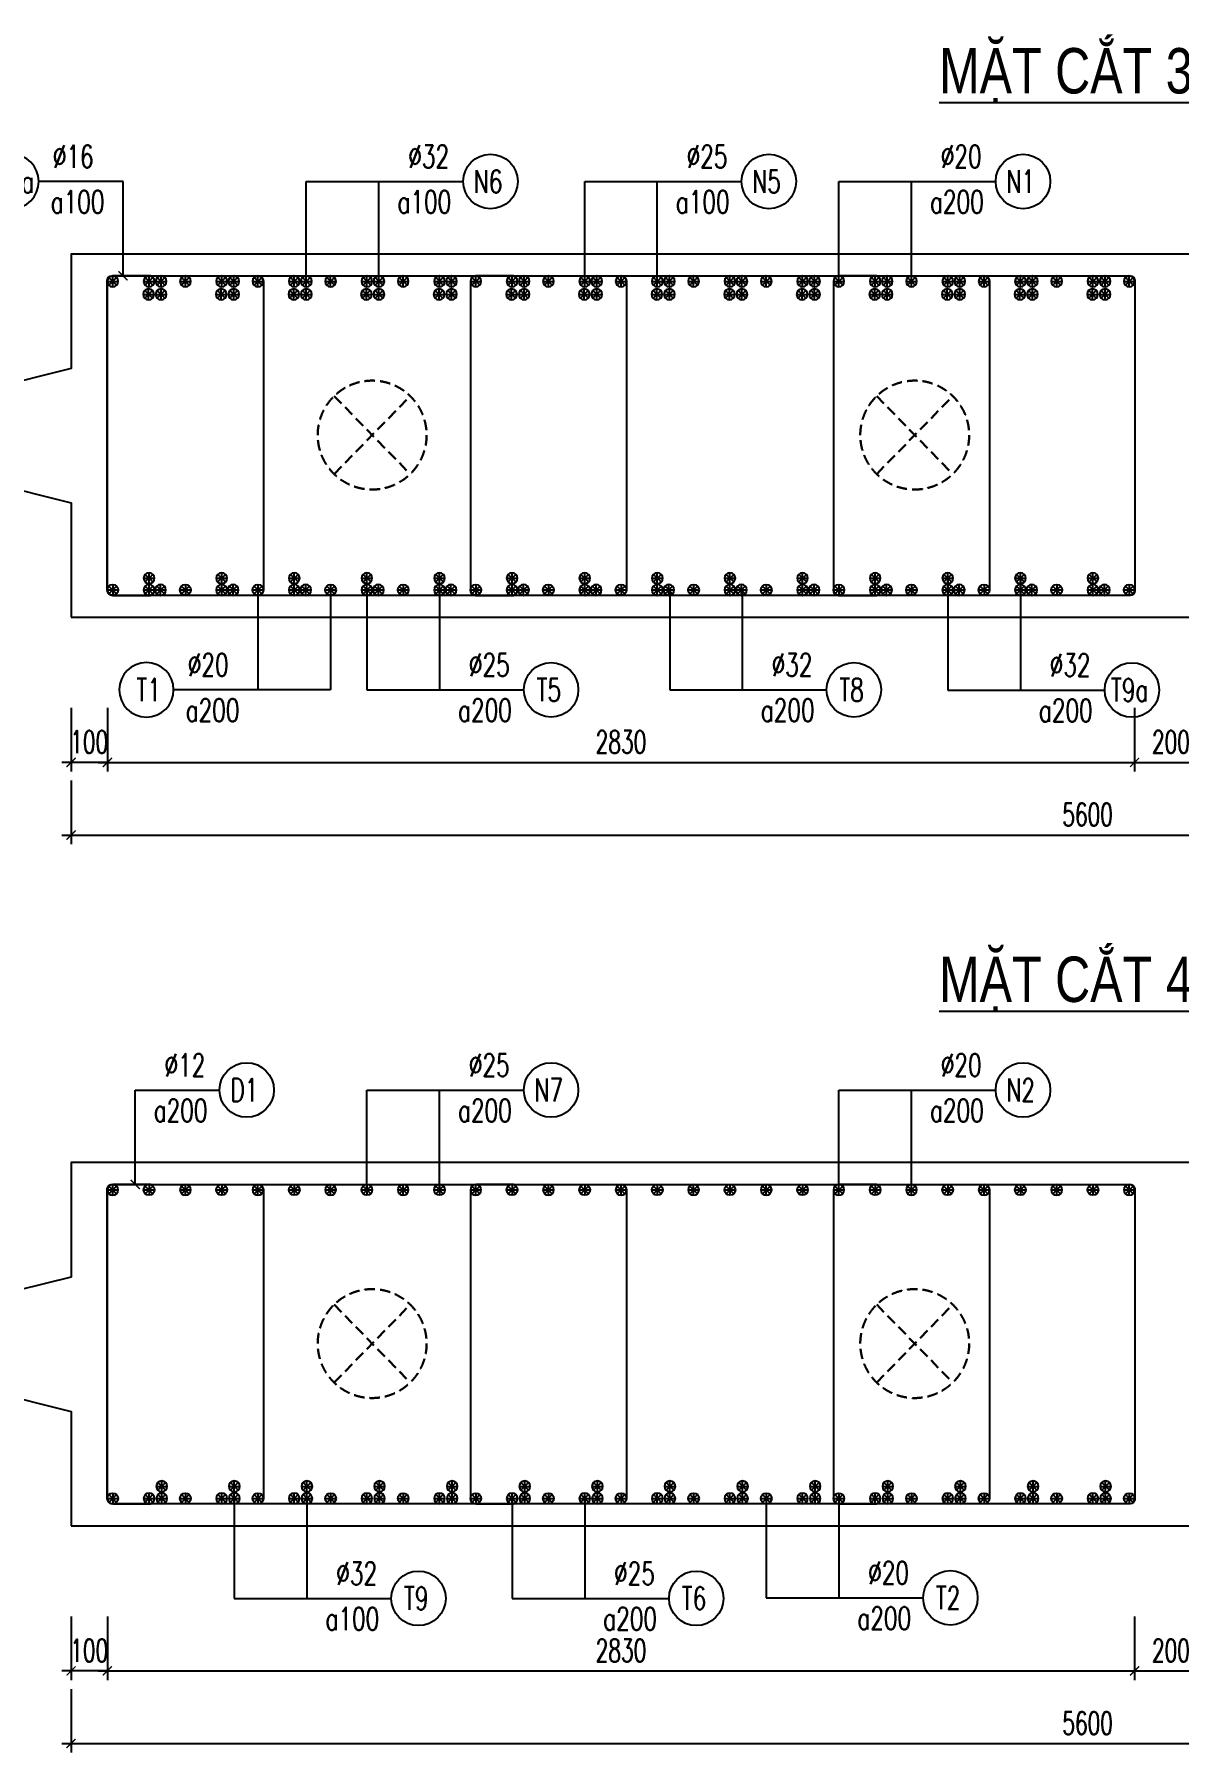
# Model space of a CAD drawing. Header units: millimetres. Extents: x -143483 to 1166745, y -1448440 to -1202244.
# Drawn here: x 174980 to 187587, y -1427283 to -1408352 of the extents above; entities that cross this region are included whole.
import ezdxf
from ezdxf.enums import TextEntityAlignment as Align

# ---------------------------------------------------------------- set-up
doc = ezdxf.new("R2010")
doc.units = ezdxf.units.MM
doc.header["$LTSCALE"] = 30
doc.header["$PDMODE"] = 3
doc.linetypes.add('DASHED', pattern=[19.05, 12.7, -6.35])
doc.layers.get('0').update_dxf_attribs({"lineweight": 9})
doc.layers.get('Defpoints').update_dxf_attribs({"lineweight": 9})
for name, color, linetype in [('ccu11-Cotthep', 9, 'Continuous'), ('ccu11-Dim', 8, 'Continuous'), ('ccu11-Text', 31, 'Continuous'), ('ccu11-Thay', 7, 'Continuous'), ('ccu11-Thep', 4, 'Continuous'), ('ccu11-Thep doc', 4, 'Continuous'), ('ccu11-Thepdai', 6, 'Continuous')]:
    doc.layers.add(name, color=color, linetype=linetype)
doc.layers.add('ccu11-Khuat', color=9, linetype='DASHED', lineweight=30)
doc.layers.add('Vicom_thep doc', color=1, linetype='Continuous', lineweight=35)
doc.styles.add('ccu11-dim', font='vnsimli.shx', dxfattribs={"width": 0.65, "bigfont": 'bigfont.shx'})
doc.styles.add('ccu11-VnAvH-B', font='VHAVANB.TTF')
doc.styles.add('ccu11-vnsimple', font='vnsimple.shx', dxfattribs={"bigfont": 'bigfont.shx'})
doc.styles.add('ccu11_simli', font='vnsimli.shx', dxfattribs={"width": 0.8})
doc.dimstyles.new('ccu11-100', dxfattribs={"dimscale": 100, "dimtxt": 2.5, "dimasz": 1, "dimexe": 1, "dimexo": 2, "dimgap": 1, "dimtad": 1, "dimdec": 0, "dimdsep": 46, "dimtxsty": 'ccu11-dim', "dimblk": 'ARCHTICK', "dimcen": -1, "dimdle": 1, "dimclrd": 256, "dimclre": 256, "dimclrt": 3, "dimadec": 0, "dimazin": 2, "dimtfac": 0.1, "dimtdec": 0, "dimtmove": 0, "dimatfit": 1, "dimldrblk": 'ARCHTICK', "dimfxl": 0, "dimtvp": 0.833333, "dimtolj": 1, "dimtzin": 12, "dimarcsym": 0})
doc.dimstyles.new('ccu11-100x4', dxfattribs={"dimscale": 100, "dimtxt": 2.5, "dimasz": 1, "dimexe": 1, "dimexo": 2, "dimgap": 1, "dimtad": 1, "dimdec": 0, "dimlfac": 0.25, "dimdsep": 46, "dimtxsty": 'ccu11-dim', "dimblk": 'ARCHTICK', "dimcen": -1, "dimdle": 1, "dimclrd": 256, "dimclre": 256, "dimclrt": 3, "dimadec": 0, "dimazin": 2, "dimtfac": 0.1, "dimtdec": 0, "dimtmove": 0, "dimatfit": 1, "dimldrblk": 'ARCHTICK', "dimfxl": 0, "dimtvp": 0.833333, "dimtolj": 1, "dimtzin": 12, "dimarcsym": 0})

# ---------------------------------------------------------------- blocks, each defined once
blk = doc.blocks.new('MCT')
at = {"ltscale": 0.005}
for p, q in [((-0.49, 0), (0.49, 0)), ((0.35, -0.35), (-0.35, 0.35)), ((-0.35, -0.35), (0.35, 0.35)), ((0, -0.49), (0, 0.49))]:
    blk.add_line(p, q, dxfattribs=at)
blk.add_circle((0, 0), 0.492, dxfattribs=at)
blk = doc.blocks.new('*U3744')
at = {"layer": 'ccu11-Thep doc', "xscale": -121.9200000001001, "yscale": 121.9200000001001, "zscale": 121.92, "rotation": 270}
blk.add_blockref('MCT', (0, 0), dxfattribs=at)
blk = doc.blocks.new('*U3745')
at = {"layer": 'ccu11-Thep doc', "color": 0, "linetype": 'ByBlock', "lineweight": -2, "transparency": 16777216}
for p in [(0, 0), (800, 0), (1600, 0), (2400, 0), (3200, 0), (4000, 0), (4800, 0), (5600, 0), (6400, 0), (7200, 0), (8000, 0), (8800, 0), (9600, 0), (10400, 0), (11200, 0)]:
    blk.add_blockref('*U3744', p, dxfattribs=at)
blk = doc.blocks.new('*U3746')
at = {"layer": 'ccu11-Thep doc', "xscale": -121.9200000001001, "yscale": 121.9200000001001, "zscale": 121.92, "rotation": 270}
blk.add_blockref('MCT', (0, 0), dxfattribs=at)
blk = doc.blocks.new('*U3747')
at = {"layer": 'ccu11-Thep doc', "color": 0, "linetype": 'ByBlock', "lineweight": -2, "transparency": 16777216}
for p in [(0, 0), (800, 0), (1600, 0), (2400, 0), (3200, 0), (4000, 0), (4800, 0), (5600, 0), (6400, 0), (7200, 0), (8000, 0), (8800, 0), (9600, 0), (10400, 0), (11200, 0)]:
    blk.add_blockref('*U3746', p, dxfattribs=at)
blk = doc.blocks.new('_ARCHTICK')
at = {"color": 0, "linetype": 'ByBlock', "const_width": 0.15}
blk.add_lwpolyline([(-0.5, -0.5), (0.5, 0.5)], dxfattribs=at)
blk = doc.blocks.new('*D3861')
at = {"layer": 'ccu11-Dim', "linetype": 'ByBlock', "lineweight": -2, "ltscale": 30, "transparency": 16777216}
for p, q in [((175384, -1416573), (175384, -1417273)), ((197784, -1416573), (197784, -1417273)), ((175284, -1417173), (197884, -1417173))]:
    blk.add_line(p, q, dxfattribs=at)
at = {"layer": 'Defpoints', "color": 0, "linetype": 'ByBlock', "ltscale": 30, "transparency": 16777216}
for p in [(175384, -1416373), (197784, -1416373), (197784, -1417173)]:
    blk.add_point(p, dxfattribs=at)
at = {"layer": 'ccu11-Dim', "linetype": 'ByBlock', "lineweight": -2, "ltscale": 30, "transparency": 16777216, "xscale": 100, "yscale": 100, "zscale": 100, "rotation": 180}
blk.add_blockref('_ARCHTICK', (175384, -1417173), dxfattribs=at)
at = {"layer": 'ccu11-Dim', "linetype": 'ByBlock', "lineweight": -2, "ltscale": 30, "transparency": 16777216, "xscale": 100, "yscale": 100, "zscale": 100}
blk.add_blockref('_ARCHTICK', (197784, -1417173), dxfattribs=at)
at = {"layer": 'ccu11-Dim', "color": 3, "linetype": 'ByBlock', "ltscale": 30, "transparency": 16777216, "insert": (186584, -1416948), "char_height": 250, "attachment_point": 5, "style": 'ccu11-dim'}
blk.add_mtext('\\A1;5600', dxfattribs=at)
blk = doc.blocks.new('*D3863')
at = {"layer": 'ccu11-Dim', "linetype": 'ByBlock', "lineweight": -2, "ltscale": 30, "transparency": 16777216}
for p, q in [((187102, -1415773), (187102, -1416473)), ((187902, -1415773), (187902, -1416473)), ((187002, -1416373), (188002, -1416373))]:
    blk.add_line(p, q, dxfattribs=at)
at = {"layer": 'Defpoints', "color": 0, "linetype": 'ByBlock', "ltscale": 30, "transparency": 16777216}
for p in [(187102, -1415573), (187902, -1415573), (187902, -1416373)]:
    blk.add_point(p, dxfattribs=at)
at = {"layer": 'ccu11-Dim', "linetype": 'ByBlock', "lineweight": -2, "ltscale": 30, "transparency": 16777216, "xscale": 100, "yscale": 100, "zscale": 100, "rotation": 180}
blk.add_blockref('_ARCHTICK', (187102, -1416373), dxfattribs=at)
at = {"layer": 'ccu11-Dim', "linetype": 'ByBlock', "lineweight": -2, "ltscale": 30, "transparency": 16777216, "xscale": 100, "yscale": 100, "zscale": 100}
blk.add_blockref('_ARCHTICK', (187902, -1416373), dxfattribs=at)
at = {"layer": 'ccu11-Dim', "color": 3, "linetype": 'ByBlock', "ltscale": 30, "transparency": 16777216, "insert": (187502, -1416148), "char_height": 250, "attachment_point": 5, "style": 'ccu11-dim'}
blk.add_mtext('\\A1;200', dxfattribs=at)
blk = doc.blocks.new('*D3865')
at = {"layer": 'ccu11-Dim', "linetype": 'ByBlock', "lineweight": -2, "ltscale": 30, "transparency": 16777216}
for p, q in [((175784, -1415773), (175784, -1416473)), ((187102, -1415773), (187102, -1416473)), ((175684, -1416373), (187202, -1416373))]:
    blk.add_line(p, q, dxfattribs=at)
at = {"layer": 'Defpoints', "color": 0, "linetype": 'ByBlock', "ltscale": 30, "transparency": 16777216}
for p in [(175784, -1415573), (187102, -1415573), (187102, -1416373)]:
    blk.add_point(p, dxfattribs=at)
at = {"layer": 'ccu11-Dim', "linetype": 'ByBlock', "lineweight": -2, "ltscale": 30, "transparency": 16777216, "xscale": 100, "yscale": 100, "zscale": 100, "rotation": 180}
blk.add_blockref('_ARCHTICK', (175784, -1416373), dxfattribs=at)
at = {"layer": 'ccu11-Dim', "linetype": 'ByBlock', "lineweight": -2, "ltscale": 30, "transparency": 16777216, "xscale": 100, "yscale": 100, "zscale": 100}
blk.add_blockref('_ARCHTICK', (187102, -1416373), dxfattribs=at)
at = {"layer": 'ccu11-Dim', "color": 3, "linetype": 'ByBlock', "ltscale": 30, "transparency": 16777216, "insert": (181443, -1416148), "char_height": 250, "attachment_point": 5, "style": 'ccu11-dim'}
blk.add_mtext('\\A1;2830', dxfattribs=at)
blk = doc.blocks.new('*D3866')
at = {"layer": 'ccu11-Dim', "linetype": 'ByBlock', "lineweight": -2, "ltscale": 30, "transparency": 16777216}
for p, q in [((175384, -1415773), (175384, -1416473)), ((175784, -1415773), (175784, -1416473)), ((175384, -1416373), (175284, -1416373)), ((175784, -1416373), (175384, -1416373)), ((175784, -1416373), (175884, -1416373))]:
    blk.add_line(p, q, dxfattribs=at)
at = {"layer": 'Defpoints', "color": 0, "linetype": 'ByBlock', "ltscale": 30, "transparency": 16777216}
for p in [(175384, -1415573), (175784, -1415573), (175384, -1416373)]:
    blk.add_point(p, dxfattribs=at)
at = {"layer": 'ccu11-Dim', "linetype": 'ByBlock', "lineweight": -2, "ltscale": 30, "transparency": 16777216, "xscale": 100, "yscale": 100, "zscale": 100}
blk.add_blockref('_ARCHTICK', (175384, -1416373), dxfattribs=at)
at = {"layer": 'ccu11-Dim', "linetype": 'ByBlock', "lineweight": -2, "ltscale": 30, "transparency": 16777216, "xscale": 100, "yscale": 100, "zscale": 100, "rotation": 180}
blk.add_blockref('_ARCHTICK', (175784, -1416373), dxfattribs=at)
at = {"layer": 'ccu11-Dim', "color": 3, "linetype": 'ByBlock', "ltscale": 30, "transparency": 16777216, "insert": (175584, -1416148), "char_height": 250, "attachment_point": 5, "style": 'ccu11-dim'}
blk.add_mtext('\\A1;100', dxfattribs=at)
blk = doc.blocks.new('SHD')
at = {"layer": 'ccu11-Cotthep'}
blk.add_circle((300, 0), 300, dxfattribs=at)
at = {"layer": 'ccu11-Cotthep', "color": 31, "style": 'ccu11_simli', "width": 0.8}
blk.add_attdef('DK', text='', height=250, dxfattribs=at).set_placement((-101, 65), align=Align.BOTTOM_RIGHT)
blk.add_attdef('KH', text='', height=250, dxfattribs=at).set_placement((300, 0), align=Align.MIDDLE)
blk.add_attdef('KC', text='', height=250, dxfattribs=at).set_placement((-101, -142), align=Align.TOP_RIGHT)
blk = doc.blocks.new('ccu11_block_thep')
at = {"layer": 'ccu11-Thep', "color": 3}
for p, q in [((-0.4, 0), (0.4, 0)), ((-0.28, 0.28), (0.28, -0.28)), ((0.28, 0.28), (-0.28, -0.28)), ((0, 0.4), (0, -0.4))]:
    blk.add_line(p, q, dxfattribs=at)
at = {"layer": 'ccu11-Thep', "color": 1, "const_width": 0.0667}
blk.add_lwpolyline([(-0.4, 0, 1), (0.4, 0, 1), (-0.4, 0, 1)], format="xyb", dxfattribs=at)
at = {"layer": 'ccu11-Thep', "color": 1}
blk.add_circle((0, 0), 0.4, dxfattribs=at)
blk = doc.blocks.new('*U3742')
at = {"layer": 'Vicom_thep doc', "xscale": -150, "yscale": 150, "zscale": 150, "rotation": 180}
blk.add_blockref('ccu11_block_thep', (0, 0), dxfattribs=at)
blk = doc.blocks.new('*U3743')
at = {"layer": 'ccu11-Thep doc', "color": 0, "linetype": 'ByBlock', "lineweight": -2, "transparency": 16777216}
for p in [(0, 0), (800, 0), (1600, 0), (2400, 0), (3200, 0), (4000, 0), (4800, 0), (5600, 0), (6400, 0), (7200, 0), (8000, 0), (8800, 0), (9600, 0), (10400, 0)]:
    blk.add_blockref('*U3742', p, dxfattribs=at)
blk = doc.blocks.new('*U3754')
at = {"layer": 'Vicom_thep doc', "xscale": -150, "yscale": 150, "zscale": 150, "rotation": 180}
blk.add_blockref('ccu11_block_thep', (0, 0), dxfattribs=at)
blk = doc.blocks.new('*U3755')
at = {"layer": 'ccu11-Thep doc', "color": 0, "linetype": 'ByBlock', "lineweight": -2, "transparency": 16777216}
for p in [(0, 0), (800, 0), (1600, 0), (2400, 0), (3200, 0), (4000, 0), (4800, 0), (5600, 0), (6400, 0), (7200, 0), (8000, 0), (8800, 0), (9600, 0), (10400, 0)]:
    blk.add_blockref('*U3754', p, dxfattribs=at)
blk = doc.blocks.new('*U3758')
at = {"layer": 'Vicom_thep doc', "xscale": -150, "yscale": 150, "zscale": 150, "rotation": 180}
blk.add_blockref('ccu11_block_thep', (0, 0), dxfattribs=at)
blk = doc.blocks.new('*U3759')
at = {"layer": 'ccu11-Thep doc', "color": 0, "linetype": 'ByBlock', "lineweight": -2, "transparency": 16777216}
for p in [(0, 0), (800, 0), (1600, 0), (2400, 0), (3200, 0), (4000, 0), (4800, 0), (5600, 0), (6400, 0), (7200, 0), (8000, 0), (8800, 0), (9600, 0), (10400, 0)]:
    blk.add_blockref('*U3758', p, dxfattribs=at)
blk = doc.blocks.new('*U3762')
at = {"layer": 'ccu11-Thep doc', "xscale": -121.9200000001001, "yscale": 121.9200000001001, "zscale": 121.92, "rotation": 270}
blk.add_blockref('MCT', (0, 0), dxfattribs=at)
blk = doc.blocks.new('*U3763')
at = {"layer": 'ccu11-Thep doc', "color": 0, "linetype": 'ByBlock', "lineweight": -2, "transparency": 16777216}
for p in [(0, 0), (800, 0), (1600, 0), (2400, 0), (3200, 0), (4000, 0), (4800, 0), (5600, 0), (6400, 0), (7200, 0), (8000, 0), (8800, 0), (9600, 0), (10400, 0), (11200, 0)]:
    blk.add_blockref('*U3762', p, dxfattribs=at)
blk = doc.blocks.new('*U3764')
at = {"layer": 'ccu11-Thep doc', "xscale": -121.9200000001001, "yscale": 121.9200000001001, "zscale": 121.92, "rotation": 270}
blk.add_blockref('MCT', (0, 0), dxfattribs=at)
blk = doc.blocks.new('*U3765')
at = {"layer": 'ccu11-Thep doc', "color": 0, "linetype": 'ByBlock', "lineweight": -2, "transparency": 16777216}
for p in [(0, 0), (800, 0), (1600, 0), (2400, 0), (3200, 0), (4000, 0), (4800, 0), (5600, 0), (6400, 0), (7200, 0), (8000, 0), (8800, 0), (9600, 0), (10400, 0), (11200, 0)]:
    blk.add_blockref('*U3764', p, dxfattribs=at)
blk = doc.blocks.new('*D3876')
at = {"layer": 'ccu11-Dim', "linetype": 'ByBlock', "lineweight": -2, "ltscale": 30, "transparency": 16777216}
for p, q in [((175384, -1426583), (175384, -1427283)), ((197784, -1426583), (197784, -1427283)), ((175284, -1427183), (197884, -1427183))]:
    blk.add_line(p, q, dxfattribs=at)
at = {"layer": 'Defpoints', "color": 0, "linetype": 'ByBlock', "ltscale": 30, "transparency": 16777216}
for p in [(175384, -1426383), (197784, -1426383), (197784, -1427183)]:
    blk.add_point(p, dxfattribs=at)
at = {"layer": 'ccu11-Dim', "linetype": 'ByBlock', "lineweight": -2, "ltscale": 30, "transparency": 16777216, "xscale": 100, "yscale": 100, "zscale": 100, "rotation": 180}
blk.add_blockref('_ARCHTICK', (175384, -1427183), dxfattribs=at)
at = {"layer": 'ccu11-Dim', "linetype": 'ByBlock', "lineweight": -2, "ltscale": 30, "transparency": 16777216, "xscale": 100, "yscale": 100, "zscale": 100}
blk.add_blockref('_ARCHTICK', (197784, -1427183), dxfattribs=at)
at = {"layer": 'ccu11-Dim', "color": 3, "linetype": 'ByBlock', "ltscale": 30, "transparency": 16777216, "insert": (186584, -1426958), "char_height": 250, "attachment_point": 5, "style": 'ccu11-dim'}
blk.add_mtext('\\A1;5600', dxfattribs=at)
blk = doc.blocks.new('*D3878')
at = {"layer": 'ccu11-Dim', "linetype": 'ByBlock', "lineweight": -2, "ltscale": 30, "transparency": 16777216}
for p, q in [((187102, -1425783), (187102, -1426483)), ((187902, -1425783), (187902, -1426483)), ((187002, -1426383), (188002, -1426383))]:
    blk.add_line(p, q, dxfattribs=at)
at = {"layer": 'Defpoints', "color": 0, "linetype": 'ByBlock', "ltscale": 30, "transparency": 16777216}
for p in [(187102, -1425583), (187902, -1425583), (187902, -1426383)]:
    blk.add_point(p, dxfattribs=at)
at = {"layer": 'ccu11-Dim', "linetype": 'ByBlock', "lineweight": -2, "ltscale": 30, "transparency": 16777216, "xscale": 100, "yscale": 100, "zscale": 100, "rotation": 180}
blk.add_blockref('_ARCHTICK', (187102, -1426383), dxfattribs=at)
at = {"layer": 'ccu11-Dim', "linetype": 'ByBlock', "lineweight": -2, "ltscale": 30, "transparency": 16777216, "xscale": 100, "yscale": 100, "zscale": 100}
blk.add_blockref('_ARCHTICK', (187902, -1426383), dxfattribs=at)
at = {"layer": 'ccu11-Dim', "color": 3, "linetype": 'ByBlock', "ltscale": 30, "transparency": 16777216, "insert": (187502, -1426158), "char_height": 250, "attachment_point": 5, "style": 'ccu11-dim'}
blk.add_mtext('\\A1;200', dxfattribs=at)
blk = doc.blocks.new('*D3880')
at = {"layer": 'ccu11-Dim', "linetype": 'ByBlock', "lineweight": -2, "ltscale": 30, "transparency": 16777216}
for p, q in [((175784, -1425783), (175784, -1426483)), ((187102, -1425783), (187102, -1426483)), ((175684, -1426383), (187202, -1426383))]:
    blk.add_line(p, q, dxfattribs=at)
at = {"layer": 'Defpoints', "color": 0, "linetype": 'ByBlock', "ltscale": 30, "transparency": 16777216}
for p in [(175784, -1425583), (187102, -1425583), (187102, -1426383)]:
    blk.add_point(p, dxfattribs=at)
at = {"layer": 'ccu11-Dim', "linetype": 'ByBlock', "lineweight": -2, "ltscale": 30, "transparency": 16777216, "xscale": 100, "yscale": 100, "zscale": 100, "rotation": 180}
blk.add_blockref('_ARCHTICK', (175784, -1426383), dxfattribs=at)
at = {"layer": 'ccu11-Dim', "linetype": 'ByBlock', "lineweight": -2, "ltscale": 30, "transparency": 16777216, "xscale": 100, "yscale": 100, "zscale": 100}
blk.add_blockref('_ARCHTICK', (187102, -1426383), dxfattribs=at)
at = {"layer": 'ccu11-Dim', "color": 3, "linetype": 'ByBlock', "ltscale": 30, "transparency": 16777216, "insert": (181443, -1426158), "char_height": 250, "attachment_point": 5, "style": 'ccu11-dim'}
blk.add_mtext('\\A1;2830', dxfattribs=at)
blk = doc.blocks.new('*D3881')
at = {"layer": 'ccu11-Dim', "linetype": 'ByBlock', "lineweight": -2, "ltscale": 30, "transparency": 16777216}
for p, q in [((175384, -1425783), (175384, -1426483)), ((175784, -1425783), (175784, -1426483)), ((175384, -1426383), (175284, -1426383)), ((175784, -1426383), (175384, -1426383)), ((175784, -1426383), (175884, -1426383))]:
    blk.add_line(p, q, dxfattribs=at)
at = {"layer": 'Defpoints', "color": 0, "linetype": 'ByBlock', "ltscale": 30, "transparency": 16777216}
for p in [(175384, -1425583), (175784, -1425583), (175384, -1426383)]:
    blk.add_point(p, dxfattribs=at)
at = {"layer": 'ccu11-Dim', "linetype": 'ByBlock', "lineweight": -2, "ltscale": 30, "transparency": 16777216, "xscale": 100, "yscale": 100, "zscale": 100}
blk.add_blockref('_ARCHTICK', (175384, -1426383), dxfattribs=at)
at = {"layer": 'ccu11-Dim', "linetype": 'ByBlock', "lineweight": -2, "ltscale": 30, "transparency": 16777216, "xscale": 100, "yscale": 100, "zscale": 100, "rotation": 180}
blk.add_blockref('_ARCHTICK', (175784, -1426383), dxfattribs=at)
at = {"layer": 'ccu11-Dim', "color": 3, "linetype": 'ByBlock', "ltscale": 30, "transparency": 16777216, "insert": (175584, -1426158), "char_height": 250, "attachment_point": 5, "style": 'ccu11-dim'}
blk.add_mtext('\\A1;100', dxfattribs=at)
blk = doc.blocks.new('*U3770')
at = {"layer": 'Vicom_thep doc', "xscale": -150, "yscale": 150, "zscale": 150, "rotation": 180}
blk.add_blockref('ccu11_block_thep', (0, 0), dxfattribs=at)
blk = doc.blocks.new('*U3771')
at = {"layer": 'ccu11-Thep doc', "color": 0, "linetype": 'ByBlock', "lineweight": -2, "transparency": 16777216}
for p in [(0, 0), (800, 0), (1600, 0), (2400, 0), (3200, 0), (4000, 0), (4800, 0), (5600, 0), (6400, 0), (7200, 0), (8000, 0), (8800, 0), (9600, 0), (10400, 0)]:
    blk.add_blockref('*U3770', p, dxfattribs=at)
blk = doc.blocks.new('*U3774')
at = {"layer": 'Vicom_thep doc', "xscale": -150, "yscale": 150, "zscale": 150, "rotation": 180}
blk.add_blockref('ccu11_block_thep', (0, 0), dxfattribs=at)
blk = doc.blocks.new('*U3775')
at = {"layer": 'ccu11-Thep doc', "color": 0, "linetype": 'ByBlock', "lineweight": -2, "transparency": 16777216}
for p in [(0, 0), (800, 0), (1600, 0), (2400, 0), (3200, 0), (4000, 0), (4800, 0), (5600, 0), (6400, 0), (7200, 0), (8000, 0), (8800, 0), (9600, 0), (10400, 0)]:
    blk.add_blockref('*U3774', p, dxfattribs=at)
blk = doc.blocks.new('*U3814')
at = {"layer": 'Vicom_thep doc', "xscale": -150, "yscale": 150, "zscale": 150, "rotation": 180}
blk.add_blockref('ccu11_block_thep', (0, 0), dxfattribs=at)
blk = doc.blocks.new('*U3815')
at = {"layer": 'ccu11-Thep doc', "color": 0, "linetype": 'ByBlock', "lineweight": -2, "transparency": 16777216}
for p in [(0, 0), (800, 0), (1600, 0), (2400, 0), (3200, 0), (4000, 0), (4800, 0), (5600, 0), (6400, 0), (7200, 0), (8000, 0), (8800, 0), (9600, 0), (10400, 0)]:
    blk.add_blockref('*U3814', p, dxfattribs=at)
blk = doc.blocks.new('*U3818')
at = {"layer": 'Vicom_thep doc', "xscale": -150, "yscale": 150, "zscale": 150, "rotation": 180}
blk.add_blockref('ccu11_block_thep', (0, 0), dxfattribs=at)
blk = doc.blocks.new('*U3819')
at = {"layer": 'ccu11-Thep doc', "color": 0, "linetype": 'ByBlock', "lineweight": -2, "transparency": 16777216}
for p in [(0, 0), (800, 0), (1600, 0), (2400, 0), (3200, 0), (4000, 0), (4800, 0), (5600, 0), (6400, 0), (7200, 0), (8000, 0), (8800, 0), (9600, 0), (10400, 0)]:
    blk.add_blockref('*U3818', p, dxfattribs=at)
blk = doc.blocks.new('*U3822')
at = {"layer": 'Vicom_thep doc', "xscale": -150, "yscale": 150, "zscale": 150, "rotation": 180}
blk.add_blockref('ccu11_block_thep', (0, 0), dxfattribs=at)
blk = doc.blocks.new('*U3823')
at = {"layer": 'ccu11-Thep doc', "color": 0, "linetype": 'ByBlock', "lineweight": -2, "transparency": 16777216}
for p in [(0, 0), (800, 0), (1600, 0), (2400, 0), (3200, 0), (4000, 0), (4800, 0), (5600, 0), (6400, 0), (7200, 0), (8000, 0), (8800, 0), (9600, 0), (10400, 0)]:
    blk.add_blockref('*U3822', p, dxfattribs=at)
blk = doc.blocks.new('*U3947')
at = {"layer": 'Vicom_thep doc', "xscale": -150, "yscale": 150, "zscale": 150, "rotation": 180}
blk.add_blockref('ccu11_block_thep', (0, 0), dxfattribs=at)
blk = doc.blocks.new('*U3948')
at = {"layer": 'ccu11-Thep doc', "color": 0, "linetype": 'ByBlock', "lineweight": -2, "transparency": 16777216}
for p in [(0, 0), (800, 0), (1600, 0), (2400, 0), (3200, 0), (4000, 0), (4800, 0), (5600, 0), (6400, 0), (7200, 0), (8000, 0), (8800, 0), (9600, 0), (10400, 0)]:
    blk.add_blockref('*U3947', p, dxfattribs=at)
blk = doc.blocks.new('*U3951')
at = {"layer": 'Vicom_thep doc', "xscale": -150, "yscale": 150, "zscale": 150, "rotation": 180}
blk.add_blockref('ccu11_block_thep', (0, 0), dxfattribs=at)
blk = doc.blocks.new('*U3952')
at = {"layer": 'ccu11-Thep doc', "color": 0, "linetype": 'ByBlock', "lineweight": -2, "transparency": 16777216}
for p in [(0, 0), (800, 0), (1600, 0), (2400, 0), (3200, 0), (4000, 0), (4800, 0), (5600, 0), (6400, 0), (7200, 0), (8000, 0), (8800, 0), (9600, 0), (10400, 0)]:
    blk.add_blockref('*U3951', p, dxfattribs=at)
blk = doc.blocks.new('*U3955')
at = {"layer": 'Vicom_thep doc', "xscale": -150, "yscale": 150, "zscale": 150, "rotation": 180}
blk.add_blockref('ccu11_block_thep', (0, 0), dxfattribs=at)
blk = doc.blocks.new('*U3956')
at = {"layer": 'ccu11-Thep doc', "color": 0, "linetype": 'ByBlock', "lineweight": -2, "transparency": 16777216}
for p in [(0, 0), (800, 0), (1600, 0), (2400, 0), (3200, 0), (4000, 0), (4800, 0), (5600, 0), (6400, 0), (7200, 0), (8000, 0), (8800, 0), (9600, 0), (10400, 0)]:
    blk.add_blockref('*U3955', p, dxfattribs=at)

msp = doc.modelspace()

# ---------------------------------------------------------------- linework, layer by layer
at = {"layer": 'ccu11-Khuat', "ltscale": 0.3}
for p, q in [((178282.66, -1412337.15), (179120.89, -1413195.86)), ((178282.66, -1413195.86), (179120.89, -1412337.15)), ((184260.56, -1412337.15), (185098.79, -1413195.86)), ((184260.56, -1413195.86), (185098.79, -1412337.15)), ((178282.66, -1422347.09), (179120.89, -1423205.79)), ((178282.66, -1423205.79), (179120.89, -1422347.09)), ((184260.56, -1422347.09), (185098.79, -1423205.79)), ((184260.56, -1423205.79), (185098.79, -1422347.09))]:
    msp.add_line(p, q, dxfattribs=at)
for centre in [(178701.77, -1412766.51), (184679.68, -1412766.51), (178701.77, -1422776.44), (184679.68, -1422776.44)]:
    msp.add_circle(centre, 600, dxfattribs=at)
at = {"layer": 'ccu11-Thay'}
for points in [[(175383.56, -1414772.87), (197783.56, -1414772.87), (197783.56, -1413512.87), (196903.8, -1413292.87), (196903.8, -1412252.87), (197783.56, -1412032.87), (197783.56, -1410772.87), (175383.56, -1410772.87), (175383.56, -1412032.87), (174503.8, -1412252.87), (174503.8, -1413292.87), (175383.56, -1413512.87)], [(175383.56, -1424782.81), (197783.56, -1424782.81), (197783.56, -1423522.81), (196903.8, -1423302.81), (196903.8, -1422262.81), (197783.56, -1422042.81), (197783.56, -1420782.81), (175383.56, -1420782.81), (175383.56, -1422042.81), (174503.8, -1422262.81), (174503.8, -1423302.81), (175383.56, -1423522.81)]]:
    msp.add_lwpolyline(points, close=True, dxfattribs=at)
at = {"layer": 'ccu11-Thepdai'}
for points in [[(176263.56, -1411012.87), (175843.56, -1411012.87, 0.41421356), (175783.56, -1411072.87), (175783.56, -1414472.87, 0.41421356), (175843.56, -1414532.87), (176263.56, -1414532.87)], [(187053.56, -1414532.87), (175843.56, -1414532.87, -0.41421356), (175783.56, -1414472.87), (175783.56, -1411062.87, -0.41421356), (175833.56, -1411012.87), (187053.56, -1411012.87, -0.41421356), (187103.56, -1411062.87), (187103.56, -1414482.87, -0.41421356), (187053.56, -1414532.87)], [(177023.56, -1411012.87), (177443.56, -1411012.87, -0.41421356), (177503.56, -1411072.87), (177503.56, -1414472.87, -0.41421356), (177443.56, -1414532.87), (177023.56, -1414532.87)], [(180263.56, -1411012.87), (179843.56, -1411012.87, 0.41421356), (179783.56, -1411072.87), (179783.56, -1414472.87, 0.41421356), (179843.56, -1414532.87), (180263.56, -1414532.87)], [(181023.56, -1411012.87), (181443.56, -1411012.87, -0.41421356), (181503.56, -1411072.87), (181503.56, -1414472.87, -0.41421356), (181443.56, -1414532.87), (181023.56, -1414532.87)], [(184263.56, -1411012.87), (183843.56, -1411012.87, 0.41421356), (183783.56, -1411072.87), (183783.56, -1414472.87, 0.41421356), (183843.56, -1414532.87), (184263.56, -1414532.87)], [(185023.56, -1411012.87), (185443.56, -1411012.87, -0.41421356), (185503.56, -1411072.87), (185503.56, -1414472.87, -0.41421356), (185443.56, -1414532.87), (185023.56, -1414532.87)], [(176263.56, -1421022.81), (175843.56, -1421022.81, 0.41421356), (175783.56, -1421082.81), (175783.56, -1424482.81, 0.41421356), (175843.56, -1424542.81), (176263.56, -1424542.81)], [(187053.56, -1424542.81), (175843.56, -1424542.81, -0.41421356), (175783.56, -1424482.81), (175783.56, -1421072.81, -0.41421356), (175833.56, -1421022.81), (187053.56, -1421022.81, -0.41421356), (187103.56, -1421072.81), (187103.56, -1424492.81, -0.41421356), (187053.56, -1424542.81)], [(177023.56, -1421022.81), (177443.56, -1421022.81, -0.41421356), (177503.56, -1421082.81), (177503.56, -1424482.81, -0.41421356), (177443.56, -1424542.81), (177023.56, -1424542.81)], [(180263.56, -1421022.81), (179843.56, -1421022.81, 0.41421356), (179783.56, -1421082.81), (179783.56, -1424482.81, 0.41421356), (179843.56, -1424542.81), (180263.56, -1424542.81)], [(181023.56, -1421022.81), (181443.56, -1421022.81, -0.41421356), (181503.56, -1421082.81), (181503.56, -1424482.81, -0.41421356), (181443.56, -1424542.81), (181023.56, -1424542.81)], [(184263.56, -1421022.81), (183843.56, -1421022.81, 0.41421356), (183783.56, -1421082.81), (183783.56, -1424482.81, 0.41421356), (183843.56, -1424542.81), (184263.56, -1424542.81)], [(185023.56, -1421022.81), (185443.56, -1421022.81, -0.41421356), (185503.56, -1421082.81), (185503.56, -1424482.81, -0.41421356), (185443.56, -1424542.81), (185023.56, -1424542.81)]]:
    msp.add_lwpolyline(points, format="xyb", dxfattribs=at)

# ---------------------------------------------------------------- block references
at = {"layer": 'ccu11-Cotthep'}
ref = msp.add_blockref('SHD', (175027.54, -1409972.51), dxfattribs=dict(at, xscale=-1))
ref.add_attrib('KH', 'D1a', dxfattribs={"color": 31, "height": 250, "style": 'ccu11-vnsimple', "width": 0.7}).set_placement((174752.54, -1409972.51), align=Align.MIDDLE_CENTER)
ref.add_attrib('KC', 'a100', dxfattribs={"color": 31, "height": 250, "style": 'ccu11-vnsimple', "width": 0.7}).set_placement((175456.12, -1410072.51), align=Align.TOP_CENTER)
ref.add_attrib('DK', '`16', dxfattribs={"color": 31, "height": 250, "style": 'ccu11-vnsimple', "width": 0.7}).set_placement((175408.32, -1409897.51), align=Align.BOTTOM_CENTER)
ref = msp.add_blockref('SHD', (179705.22, -1409972.51), dxfattribs=at)
ref.add_attrib('KH', 'N6', dxfattribs={"color": 31, "height": 250, "style": 'ccu11-vnsimple', "width": 0.7}).set_placement((179980.22, -1409972.51), align=Align.MIDDLE_CENTER)
ref.add_attrib('KC', 'a100', dxfattribs={"color": 31, "height": 250, "style": 'ccu11-vnsimple', "width": 0.7}).set_placement((179276.64, -1410072.51), align=Align.TOP_CENTER)
ref.add_attrib('DK', '`32', dxfattribs={"color": 31, "height": 250, "style": 'ccu11-vnsimple', "width": 0.7}).set_placement((179324.44, -1409897.51), align=Align.BOTTOM_CENTER)
ref = msp.add_blockref('SHD', (182772.56, -1409972.51), dxfattribs=at)
ref.add_attrib('KH', 'N5', dxfattribs={"color": 31, "height": 250, "style": 'ccu11-vnsimple', "width": 0.7}).set_placement((183047.56, -1409972.51), align=Align.MIDDLE_CENTER)
ref.add_attrib('KC', 'a100', dxfattribs={"color": 31, "height": 250, "style": 'ccu11-vnsimple', "width": 0.7}).set_placement((182343.98, -1410072.51), align=Align.TOP_CENTER)
ref.add_attrib('DK', '`25', dxfattribs={"color": 31, "height": 250, "style": 'ccu11-vnsimple', "width": 0.7}).set_placement((182391.78, -1409897.51), align=Align.BOTTOM_CENTER)
ref = msp.add_blockref('SHD', (185572.56, -1409972.51), dxfattribs=at)
ref.add_attrib('KH', 'N1', dxfattribs={"color": 31, "height": 250, "style": 'ccu11-vnsimple', "width": 0.7}).set_placement((185847.56, -1409972.51), align=Align.MIDDLE_CENTER)
ref.add_attrib('KC', 'a200', dxfattribs={"color": 31, "height": 250, "style": 'ccu11-vnsimple', "width": 0.7}).set_placement((185143.98, -1410072.51), align=Align.TOP_CENTER)
ref.add_attrib('DK', '`20', dxfattribs={"color": 31, "height": 250, "style": 'ccu11-vnsimple', "width": 0.7}).set_placement((185191.78, -1409897.51), align=Align.BOTTOM_CENTER)
ref = msp.add_blockref('SHD', (176514.56, -1415573.23), dxfattribs=dict(at, xscale=-1))
ref.add_attrib('KH', 'T1', dxfattribs={"color": 31, "height": 250, "style": 'ccu11-vnsimple', "width": 0.7}).set_placement((176239.56, -1415573.23), align=Align.MIDDLE_CENTER)
ref.add_attrib('KC', 'a200', dxfattribs={"color": 31, "height": 250, "style": 'ccu11-vnsimple', "width": 0.7}).set_placement((176943.14, -1415673.23), align=Align.TOP_CENTER)
ref.add_attrib('DK', '`20', dxfattribs={"color": 31, "height": 250, "style": 'ccu11-vnsimple', "width": 0.7}).set_placement((176895.34, -1415498.23), align=Align.BOTTOM_CENTER)
ref = msp.add_blockref('SHD', (180373.24, -1415573.23), dxfattribs=at)
ref.add_attrib('KH', 'T5', dxfattribs={"color": 31, "height": 250, "style": 'ccu11-vnsimple', "width": 0.7}).set_placement((180648.24, -1415573.23), align=Align.MIDDLE_CENTER)
ref.add_attrib('KC', 'a200', dxfattribs={"color": 31, "height": 250, "style": 'ccu11-vnsimple', "width": 0.7}).set_placement((179944.66, -1415673.23), align=Align.TOP_CENTER)
ref.add_attrib('DK', '`25', dxfattribs={"color": 31, "height": 250, "style": 'ccu11-vnsimple', "width": 0.7}).set_placement((179992.46, -1415498.23), align=Align.BOTTOM_CENTER)
ref = msp.add_blockref('SHD', (183708.86, -1415573.23), dxfattribs=at)
ref.add_attrib('KH', 'T8', dxfattribs={"color": 31, "height": 250, "style": 'ccu11-vnsimple', "width": 0.7}).set_placement((183983.86, -1415573.23), align=Align.MIDDLE_CENTER)
ref.add_attrib('KC', 'a200', dxfattribs={"color": 31, "height": 250, "style": 'ccu11-vnsimple', "width": 0.7}).set_placement((183280.28, -1415673.23), align=Align.TOP_CENTER)
ref.add_attrib('DK', '`32', dxfattribs={"color": 31, "height": 250, "style": 'ccu11-vnsimple', "width": 0.7}).set_placement((183328.08, -1415498.23), align=Align.BOTTOM_CENTER)
ref = msp.add_blockref('SHD', (186772.56, -1415575.24), dxfattribs=at)
ref.add_attrib('KH', 'T9a', dxfattribs={"color": 31, "height": 250, "style": 'ccu11-vnsimple', "width": 0.7}).set_placement((187047.56, -1415575.24), align=Align.MIDDLE_CENTER)
ref.add_attrib('KC', 'a200', dxfattribs={"color": 31, "height": 250, "style": 'ccu11-vnsimple', "width": 0.7}).set_placement((186343.98, -1415675.24), align=Align.TOP_CENTER)
ref.add_attrib('DK', '`32', dxfattribs={"color": 31, "height": 250, "style": 'ccu11-vnsimple', "width": 0.7}).set_placement((186391.78, -1415500.24), align=Align.BOTTOM_CENTER)
ref = msp.add_blockref('SHD', (177019.75, -1419982.45), dxfattribs=at)
ref.add_attrib('KH', 'D1', dxfattribs={"color": 31, "height": 250, "style": 'ccu11-vnsimple', "width": 0.7}).set_placement((177294.75, -1419982.45), align=Align.MIDDLE_CENTER)
ref.add_attrib('KC', 'a200', dxfattribs={"color": 31, "height": 250, "style": 'ccu11-vnsimple', "width": 0.7}).set_placement((176591.17, -1420082.45), align=Align.TOP_CENTER)
ref.add_attrib('DK', '`12', dxfattribs={"color": 31, "height": 250, "style": 'ccu11-vnsimple', "width": 0.7}).set_placement((176638.97, -1419907.45), align=Align.BOTTOM_CENTER)
ref = msp.add_blockref('SHD', (180372.56, -1419982.45), dxfattribs=at)
ref.add_attrib('KH', 'N7', dxfattribs={"color": 31, "height": 250, "style": 'ccu11-vnsimple', "width": 0.7}).set_placement((180647.56, -1419982.45), align=Align.MIDDLE_CENTER)
ref.add_attrib('KC', 'a200', dxfattribs={"color": 31, "height": 250, "style": 'ccu11-vnsimple', "width": 0.7}).set_placement((179943.98, -1420082.45), align=Align.TOP_CENTER)
ref.add_attrib('DK', '`25', dxfattribs={"color": 31, "height": 250, "style": 'ccu11-vnsimple', "width": 0.7}).set_placement((179991.78, -1419907.45), align=Align.BOTTOM_CENTER)
ref = msp.add_blockref('SHD', (185572.56, -1419982.45), dxfattribs=at)
ref.add_attrib('KH', 'N2', dxfattribs={"color": 31, "height": 250, "style": 'ccu11-vnsimple', "width": 0.7}).set_placement((185847.56, -1419982.45), align=Align.MIDDLE_CENTER)
ref.add_attrib('KC', 'a200', dxfattribs={"color": 31, "height": 250, "style": 'ccu11-vnsimple', "width": 0.7}).set_placement((185143.98, -1420082.45), align=Align.TOP_CENTER)
ref.add_attrib('DK', '`20', dxfattribs={"color": 31, "height": 250, "style": 'ccu11-vnsimple', "width": 0.7}).set_placement((185191.78, -1419907.45), align=Align.BOTTOM_CENTER)
ref = msp.add_blockref('SHD', (178911.92, -1425583.16), dxfattribs=at)
ref.add_attrib('KH', 'T9', dxfattribs={"color": 31, "height": 250, "style": 'ccu11-vnsimple', "width": 0.7}).set_placement((179186.92, -1425583.16), align=Align.MIDDLE_CENTER)
ref.add_attrib('KC', 'a100', dxfattribs={"color": 31, "height": 250, "style": 'ccu11-vnsimple', "width": 0.7}).set_placement((178483.34, -1425683.16), align=Align.TOP_CENTER)
ref.add_attrib('DK', '`32', dxfattribs={"color": 31, "height": 250, "style": 'ccu11-vnsimple', "width": 0.7}).set_placement((178531.13, -1425508.16), align=Align.BOTTOM_CENTER)
ref = msp.add_blockref('SHD', (181972.56, -1425583.16), dxfattribs=at)
ref.add_attrib('KH', 'T6', dxfattribs={"color": 31, "height": 250, "style": 'ccu11-vnsimple', "width": 0.7}).set_placement((182247.56, -1425583.16), align=Align.MIDDLE_CENTER)
ref.add_attrib('KC', 'a200', dxfattribs={"color": 31, "height": 250, "style": 'ccu11-vnsimple', "width": 0.7}).set_placement((181543.98, -1425683.16), align=Align.TOP_CENTER)
ref.add_attrib('DK', '`25', dxfattribs={"color": 31, "height": 250, "style": 'ccu11-vnsimple', "width": 0.7}).set_placement((181591.78, -1425508.16), align=Align.BOTTOM_CENTER)
ref = msp.add_blockref('SHD', (184772.56, -1425578.16), dxfattribs=at)
ref.add_attrib('KH', 'T2', dxfattribs={"color": 31, "height": 250, "style": 'ccu11-vnsimple', "width": 0.7}).set_placement((185047.56, -1425578.16), align=Align.MIDDLE_CENTER)
ref.add_attrib('KC', 'a200', dxfattribs={"color": 31, "height": 250, "style": 'ccu11-vnsimple', "width": 0.7}).set_placement((184343.98, -1425678.16), align=Align.TOP_CENTER)
ref.add_attrib('DK', '`20', dxfattribs={"color": 31, "height": 250, "style": 'ccu11-vnsimple', "width": 0.7}).set_placement((184391.78, -1425503.16), align=Align.BOTTOM_CENTER)
at = {"layer": 'ccu11-Thep doc'}
for name, p in [('*U3745', (175843.56, -1411072.87)), ('*U3948', (176238.42, -1411216.28)), ('*U3743', (176243.56, -1411072.87)), ('*U3759', (176376.22, -1411072.87)), ('*U3815', (176376.22, -1411216.28)), ('*U3823', (176243.56, -1414343.31)), ('*U3755', (176243.56, -1414472.87)), ('*U3952', (176370.14, -1414472.87)), ('*U3763', (175843.56, -1421082.81)), ('*U3819', (176382.92, -1424349.53)), ('*U3771', (176243.56, -1424482.81)), ('*U3775', (176382.92, -1424482.81))]:
    msp.add_blockref(name, p, dxfattribs=at)
at = {"layer": 'ccu11-Thep doc', "xscale": -1, "rotation": 180}
for name, p in [('*U3747', (175843.56, -1414472.87)), ('*U3956', (176243.56, -1421082.81)), ('*U3765', (175843.56, -1424482.81))]:
    msp.add_blockref(name, p, dxfattribs=at)

# ---------------------------------------------------------------- texts
at = {"layer": 'ccu11-Text', "color": 3, "style": 'ccu11-VnAvH-B', "width": 0.8}
msp.add_text('%%UmÆt c¾t 3-3', height=500, dxfattribs=at).set_placement((186583.56, -1409002.74), align=Align.CENTER)
at = {"layer": 'ccu11-Text', "color": 4, "style": 'ccu11-VnAvH-B', "width": 0.8}
msp.add_text('%%UmÆt c¾t 4-4', height=500, dxfattribs=at).set_placement((186583.56, -1419012.67), align=Align.CENTER)

# ---------------------------------------------------------------- dimensions: what is measured, and where the dimension line sits
at = {"layer": 'ccu11-Dim', "linetype": 'ByBlock', "ltscale": 30}
for base, p1, p2, picture, middle in [((175383.56, -1416373.23), (175783.56, -1415573.23), (175383.56, -1415573.23), '*D3866', (175583.56, -1416148.23)), ((175383.56, -1426383.16), (175783.56, -1425583.16), (175383.56, -1425583.16), '*D3881', (175583.56, -1426158.16))]:
    dim = msp.add_linear_dim(base=base, p1=p1, p2=p2, dimstyle='ccu11-100x4', override={"dimtix": 1}, dxfattribs=at)
    dim.commit()
    dim.dimension.update_dxf_attribs({"geometry": picture, "text_midpoint": middle})
for base, p1, p2, picture, middle in [((187102.06, -1416373.23), (175783.56, -1415573.23), (187102.06, -1415573.23), '*D3865', (181442.81, -1416148.23)), ((187902.06, -1416373.23), (187102.06, -1415573.23), (187902.06, -1415573.23), '*D3863', (187502.06, -1416148.23)), ((197783.56, -1417173.23), (175383.56, -1416373.23), (197783.56, -1416373.23), '*D3861', (186583.56, -1416948.23)), ((187102.06, -1426383.16), (175783.56, -1425583.16), (187102.06, -1425583.16), '*D3880', (181442.81, -1426158.16)), ((187902.06, -1426383.16), (187102.06, -1425583.16), (187902.06, -1425583.16), '*D3878', (187502.06, -1426158.16)), ((197783.56, -1427183.16), (175383.56, -1426383.16), (197783.56, -1426383.16), '*D3876', (186583.56, -1426958.16))]:
    dim = msp.add_linear_dim(base=base, p1=p1, p2=p2, dimstyle='ccu11-100x4', dxfattribs=at)
    dim.commit()
    dim.dimension.update_dxf_attribs({"geometry": picture, "text_midpoint": middle})

# ---------------------------------------------------------------- leaders
at = {"layer": 'ccu11-Cotthep', "linetype": 'ByBlock', "ltscale": 30}
for points in [[(175956.54, -1411012.87), (175956.54, -1409972.51), (175027.54, -1409972.51)], [(176090.75, -1421022.81), (176090.75, -1419982.45), (177019.75, -1419982.45)]]:
    msp.add_leader(points, dimstyle='ccu11-100x4', dxfattribs=at)
at = {"layer": 'ccu11-Cotthep'}
for points in [[(177976.22, -1411072.87), (177976.22, -1409972.51), (179705.22, -1409972.51)], [(178776.22, -1411072.87), (178776.22, -1409972.51), (179705.22, -1409972.51)], [(181043.56, -1411072.87), (181043.56, -1409972.51), (182772.56, -1409972.51)], [(181843.56, -1411072.87), (181843.56, -1409972.51), (182772.56, -1409972.51)], [(183843.56, -1411072.87), (183843.56, -1409972.51), (185572.56, -1409972.51)], [(184643.56, -1411072.87), (184643.56, -1409972.51), (185572.56, -1409972.51)], [(185043.56, -1414343.31), (185043.56, -1415575.24), (186772.56, -1415575.24)], [(185843.56, -1414343.31), (185843.56, -1415575.24), (186772.56, -1415575.24)], [(178243.56, -1414472.87), (178243.56, -1415573.23), (176514.56, -1415573.23)], [(177443.56, -1414472.87), (177443.56, -1415573.23), (176514.56, -1415573.23)], [(178644.24, -1414472.87), (178644.24, -1415573.23), (180373.24, -1415573.23)], [(179444.24, -1414472.87), (179444.24, -1415573.23), (180373.24, -1415573.23)], [(181979.86, -1414472.87), (181979.86, -1415573.23), (183708.86, -1415573.23)], [(182779.86, -1414472.87), (182779.86, -1415573.23), (183708.86, -1415573.23)], [(178643.56, -1421082.81), (178643.56, -1419982.45), (180372.56, -1419982.45)], [(179443.56, -1421082.81), (179443.56, -1419982.45), (180372.56, -1419982.45)], [(183843.56, -1421082.81), (183843.56, -1419982.45), (185572.56, -1419982.45)], [(184643.56, -1421082.81), (184643.56, -1419982.45), (185572.56, -1419982.45)], [(177182.92, -1424482.81), (177182.92, -1425583.16), (178911.92, -1425583.16)], [(177982.92, -1424482.81), (177982.92, -1425583.16), (178911.92, -1425583.16)], [(180243.56, -1424482.81), (180243.56, -1425583.16), (181972.56, -1425583.16)], [(181043.56, -1424482.81), (181043.56, -1425583.16), (181972.56, -1425583.16)], [(183043.56, -1424477.81), (183043.56, -1425578.16), (184772.56, -1425578.16)], [(183843.56, -1424477.81), (183843.56, -1425578.16), (184772.56, -1425578.16)]]:
    msp.add_leader(points, dimstyle='ccu11-100', override={"dimasz": 1.5, "dimgap": 1, "dimtad": 0, "dimldrblk": 'None', "dimfxl": 3, "dimfxlon": 1, "dimtfill": 1, "dimarcsym": 1}, dxfattribs=at)

doc.saveas('drawing.dxf')
